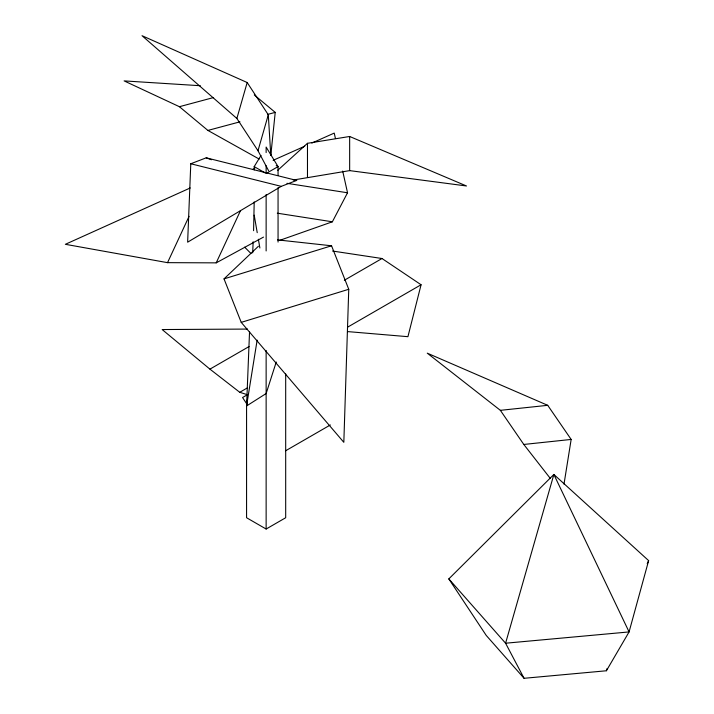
<?xml version="1.0" encoding="UTF-8"?>
<svg xmlns="http://www.w3.org/2000/svg" width="714" height="714" viewBox="0 0 714 714"><rect width="100%" height="100%" fill="white"/><g stroke="black" fill="none" stroke-linecap="round" stroke-linejoin="round"><path stroke-width="1.07" d="M277.451 239.877L331.555 245.786L348.753 289.277L343.827 442.323L241.225 322.371L224.026 278.879L258.414 246.259M190.781 163.756L187.639 242.18L281.245 186.363L296.676 180.428L206.212 157.821L190.781 163.756L281.245 186.363M285.689 373.841L285.689 517.739L266.135 529.029L246.571 517.739L246.571 405.963L249.543 331.635M252.694 252.872L253.14 241.778M253.577 230.684L254.202 201.91M270.829 155.143L275.22 112.384L254.273 94.944M276.247 362.007L266.135 393.539L246.571 405.963L247.446 399.331M246.571 405.963L257.147 340.114M564.006 484.137L571.155 439.44L547.718 405.32L427.258 353.162L500.362 410.336L523.799 444.456L550.235 478.326M332.563 251.042L381.999 258.513L421.073 284.752L407.926 336.687L347.513 331.582M606.4 670.767L629.079 631.926L648.633 560.624L553.868 474.471L448.82 578.902L486.225 635.415L524.067 678.3L606.4 670.767L606.98 668.661M236.869 118.453L247.178 82.521L142.032 35.7L236.869 118.453L257.995 150.734L268.607 170.726M257.995 150.734L268.294 114.802L247.178 82.521M190.245 187.96L65.367 244.304L167.531 262.654L189.076 216.333M167.531 262.654L216.199 262.859L240.556 210.496M647.223 563.658L648.633 560.624M279.513 240.422L332.367 221.795L347.531 192.78L342.693 171.074M254.202 169.914L254.202 166.603L261.021 155.438M277.782 170.262L307.475 143.309L349.655 136.481L466.501 185.979L349.655 170.619L293.258 180.026M267.045 172.958L278.058 166.603L266.135 147.066L266.135 152.573M344.344 280.254L381.999 258.513M247.49 329.074L162.158 329.547L209.934 369.138L249.079 346.54M347.682 327.119L421.073 284.752M209.934 369.138L239.752 392.298L247.392 387.889M247.365 394.744L242.555 397.519L246.848 404.008M285.671 450.748L330.35 424.955M216.199 262.859L263.511 237.093M252.756 169.388L254.791 168.486M273.123 160.32L304.699 146.245M311.831 143.077L334.232 133.09L335.437 138.516M224.026 278.879L331.555 245.786M241.225 322.371L348.753 289.277M200.339 85.725L124.12 80.896L179.41 106.698L213.602 97.532M179.41 106.698L207.899 130.43L239.958 121.835M267.741 114.392L275.22 112.384M500.362 410.336L547.718 405.32M523.799 444.456L571.155 439.44M294.454 180.41L296.676 180.428M286.957 183.32L347.531 192.78M277.3 213.191L332.367 221.795M239.752 392.298L247.205 394.637M206.212 157.821L211.424 159.757M207.899 130.43L259.173 159.061M276.22 165.541L278.058 166.603L278.058 175.483M254.202 166.603L265.215 172.958M244.661 247.151L250.926 253.461M448.82 578.902L505.583 643.216L524.067 678.3M254.202 215.146L257.227 232.666M258.37 239.244L259.878 247.999M268.294 114.802L270.793 155.429M349.655 136.481L349.655 170.619M307.475 143.309L307.475 177.447M278.058 187.693L278.058 242.073M266.135 165.782L266.135 173.484M266.135 194.511L266.135 250.944M266.135 350.44L266.135 529.029M553.868 474.471L505.583 643.216L629.079 631.926L553.868 474.471"/></g></svg>
